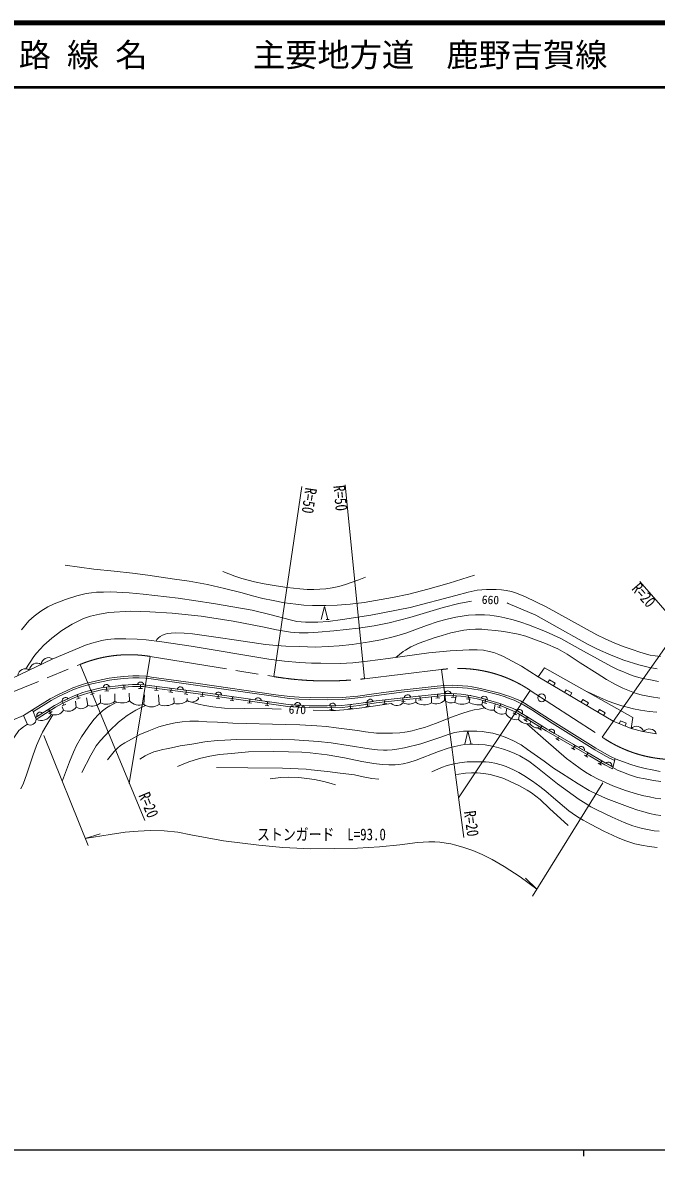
# Model space of a CAD drawing. Units: millimetres, scale not verified. Extents: x 40000 to 680000, y 20000 to 380000.
# Drawn here: x 181002 to 279319, y 204000 to 380000 of the extents above; entities that cross this region are included whole.
import ezdxf
from ezdxf.enums import TextEntityAlignment as Align

# ---------------------------------------------------------------- set-up
doc = ezdxf.new("R2010")
doc.units = ezdxf.units.MM
doc.header["$LTSCALE"] = 1000
doc.linetypes.add('CHAIN', pattern=[18.5, 12, -1.5, 3.5, -1.5])
for name, color, linetype, lineweight in [('M-BGD', 7, 'Continuous', 13), ('M-BMK', 2, 'CHAIN', 13), ('M-BMK-SRVR', 3, 'Continuous', 13), ('M-STR-HTXT', 7, 'Continuous', 13), ('M-TTL', 2, 'Continuous', 140), ('M-TTL-BAND', 7, 'Continuous', 25), ('M-TTL-LINE', 7, 'Continuous', 50)]:
    doc.layers.add(name, color=color, linetype=linetype, lineweight=lineweight)
doc.layers.add('M-TTL-TXT', color=7, linetype='Continuous')
doc.styles.add('ＭＳ ゴシック', font='')
doc.styles.get('ＭＳ ゴシック').set_extended_font_data('MS Gothic')

msp = doc.modelspace()

# ---------------------------------------------------------------- linework, layer by layer
at = {"layer": 'M-BGD'}
for p, q in [((228079, 287345), (228579, 287345)), ((261001, 278438), (261994, 279830)), ((261994, 279830), (275658, 272147)), ((191364, 276284), (191946, 276430)), ((191655, 276357), (191802, 275775)), ((193490, 276775), (194474, 276890)), ((193692, 276798), (194287, 276869)), ((193990, 276833), (194061, 276238)), ((196396, 277134), (196995, 277172)), ((196433, 276535), (197032, 276573)), ((196696, 277153), (196733, 276554)), ((198792, 277236), (199783, 277224)), ((198987, 276635), (199587, 276624)), ((198998, 277235), (199598, 277224)), ((199298, 277230), (199287, 276630)), ((201438, 276382), (202033, 276307)), ((201514, 276978), (202109, 276902)), ((201811, 276940), (201736, 276344)), ((203755, 276692), (204351, 276616)), ((204053, 276654), (203977, 276059)), ((204969, 276538), (205952, 276412)), ((206116, 276392), (206711, 276316)), ((206413, 276354), (206338, 275758)), ((262765, 277974), (262510, 277544)), ((263625, 277464), (262765, 277974)), ((263370, 277034), (263625, 277464)), ((265345, 276444), (265091, 276014)), ((266206, 275934), (265345, 276444)), ((186878, 274487), (187419, 274747)), ((187146, 274616), (188039, 275045)), ((187148, 274617), (187408, 274076)), ((189164, 275559), (189728, 275764)), ((189323, 273746), (189202, 274651)), ((189370, 274995), (189934, 275201)), ((189446, 275662), (189652, 275098)), ((191099, 273983), (190926, 275199)), ((191511, 275702), (192093, 275848)), ((193061, 274423), (193002, 275637)), ((193764, 276202), (194359, 276274)), ((195323, 274643), (195294, 275778)), ((197576, 274716), (197544, 275881)), ((199801, 274168), (199913, 275649)), ((202165, 274149), (202100, 275646)), ((203680, 276097), (204275, 276021)), ((204510, 274331), (204465, 275161)), ((206040, 275796), (206635, 275721)), ((206542, 274743), (206531, 275084)), ((208283, 275043), (208255, 275295)), ((208554, 275465), (209148, 275380)), ((208639, 276059), (209233, 275974)), ((208936, 276016), (208851, 275423)), ((210918, 275733), (211899, 275592)), ((211007, 275114), (211601, 275029)), ((211092, 275708), (211686, 275623)), ((211389, 275665), (211304, 275071)), ((213194, 274801), (213788, 274716)), ((213279, 275395), (213873, 275310)), ((213576, 275352), (213491, 274758)), ((215972, 275009), (216566, 274924)), ((216269, 274966), (216184, 274372)), ((217052, 274854), (218033, 274714)), ((218703, 274618), (219297, 274533)), ((219000, 274575), (218915, 273981)), ((234430, 274475), (235409, 274626)), ((236815, 274809), (237410, 274881)), ((237113, 274845), (237184, 274250)), ((239696, 275148), (240292, 275211)), ((239759, 274551), (240356, 274614)), ((239994, 275179), (240057, 274583)), ((240057, 274395), (240026, 274881)), ((240220, 275203), (241205, 275308)), ((241990, 274489), (241984, 275088)), ((242343, 275428), (242939, 275491)), ((242406, 274831), (243003, 274894)), ((242641, 275459), (242704, 274863)), ((244444, 274421), (244411, 275345)), ((245068, 275720), (245665, 275775)), ((245123, 275123), (245720, 275178)), ((245367, 275748), (245421, 275150)), ((246454, 274772), (246432, 275544)), ((246478, 275845), (247469, 275871)), ((247488, 275274), (248086, 275229)), ((247534, 275873), (248132, 275827)), ((247833, 275850), (247787, 275251)), ((248054, 274459), (248250, 275517)), ((249842, 275020), (250436, 274934)), ((249928, 275614), (250522, 275527)), ((250225, 275571), (250139, 274977)), ((250283, 274446), (250372, 275246)), ((252162, 275151), (253115, 274882)), ((252223, 274114), (252380, 274777)), ((252587, 275031), (253164, 274868)), ((252876, 274949), (252713, 274372)), ((265951, 275504), (266206, 275934)), ((267926, 274915), (267671, 274485)), ((268786, 274405), (267926, 274915)), ((182541, 273305), (183113, 271857)), ((184733, 273232), (185245, 273545)), ((184989, 273389), (185302, 272877)), ((185046, 272720), (185558, 273034)), ((185436, 272618), (185154, 273138)), ((187346, 273252), (187116, 273802)), ((187138, 273946), (187679, 274206)), ((215887, 274415), (216481, 274330)), ((218618, 274024), (219212, 273939)), ((223190, 274079), (223789, 274043)), ((223193, 274079), (224182, 274020)), ((228584, 273939), (229184, 273953)), ((228588, 273939), (229578, 273962)), ((228598, 273339), (229198, 273353)), ((228884, 273946), (228898, 273346)), ((231498, 274092), (232094, 274159)), ((231565, 273496), (232161, 273563)), ((231796, 274125), (231863, 273529)), ((234133, 274429), (234726, 274520)), ((234224, 273836), (234817, 273927)), ((234429, 274474), (234521, 273882)), ((236886, 274214), (237482, 274286)), ((252424, 274453), (253002, 274291)), ((254143, 273267), (254302, 274236)), ((254686, 273801), (255247, 273589)), ((254899, 274362), (255460, 274150)), ((255179, 274256), (254967, 273695)), ((255971, 272758), (256148, 273549)), ((257108, 272873), (257618, 272558)), ((257678, 273226), (257363, 272715)), ((257423, 273384), (257934, 273068)), ((257684, 273227), (258524, 272702)), ((268532, 273975), (268786, 274405)), ((270507, 273385), (270252, 272955)), ((271367, 272875), (270507, 273385)), ((271112, 272445), (271367, 272875)), ((181128, 272463), (181753, 271044)), ((183213, 272269), (184053, 272794)), ((257934, 271812), (258115, 272602)), ((258779, 271824), (259290, 271510)), ((259349, 272178), (259035, 271667)), ((259093, 272335), (259605, 272021)), ((259715, 271150), (259824, 271534)), ((273740, 271629), (273548, 271167)), ((274664, 271247), (273740, 271629)), ((274472, 270785), (274664, 271247)), ((275658, 272147), (275400, 270401)), ((260976, 270525), (261107, 270746)), ((260985, 270468), (261497, 270154)), ((261555, 270823), (261241, 270311)), ((261300, 270980), (261811, 270665)), ((262653, 270161), (263508, 269659)), ((264010, 269372), (264530, 269071)), ((250342, 268010), (250842, 268010)), ((263710, 268852), (264229, 268552)), ((264270, 269221), (263969, 268702)), ((266733, 267796), (266433, 267276)), ((266474, 267946), (266993, 267645)), ((266173, 267427), (266692, 267126)), ((267270, 267485), (268127, 266989)), ((268176, 266268), (268695, 265967)), ((268736, 266637), (268435, 266117)), ((268476, 266787), (268996, 266486)), ((270297, 265029), (270816, 264729)), ((270857, 265398), (270557, 264879)), ((270597, 265548), (271117, 265248)), ((271520, 265017), (272396, 264555)), ((272948, 265742), (272520, 264181))]:
    msp.add_line(p, q, dxfattribs=at)
for points in [[(187604, 295758), (192029, 295140), (195185, 294864), (198022, 294555), (200412, 294248), (204574, 293629), (206815, 293284), (209670, 292754), (212312, 292171), (215040, 291468), (216659, 291003), (218278, 290607), (219871, 290279), (221627, 289932), (223359, 289701), (224615, 289578), (225993, 289501), (228036, 289495), (229776, 289589), (231796, 289730), (233968, 289966), (235748, 290276), (238395, 290736), (240944, 291282), (243849, 292072), (247174, 292995), (251117, 294224)], [(212049, 294818), (213930, 294073), (214991, 293726), (216991, 293198), (218496, 292904), (220338, 292594), (222049, 292336), (223998, 292099), (225141, 292005), (226194, 291996), (227085, 292027), (228017, 292114), (229037, 292257), (230064, 292464), (231096, 292767), (233151, 293490), (234188, 293927)], [(180803, 285714), (181973, 287133), (182758, 287854), (183801, 288652), (184915, 289308), (185868, 289765), (187641, 290465), (189429, 291033), (190831, 291356), (191680, 291481), (192469, 291584), (193519, 291595), (194643, 291612), (197527, 291465), (199704, 291255), (205130, 290678), (210626, 289846), (216633, 288791), (219367, 288114), (222495, 287266), (223531, 287047), (224866, 286927), (226778, 286927), (228413, 287042), (230626, 287353), (235017, 288030), (241147, 289223), (248220, 291086), (250148, 291572), (251541, 291874), (252963, 292020), (254451, 292013), (255281, 291959), (256028, 291862), (256852, 291670), (257629, 291429), (259028, 290879), (262243, 289294), (270094, 284960), (271389, 284332), (272903, 283675), (274341, 283107), (275547, 282678), (276736, 282296), (277789, 281978), (278387, 281815), (279161, 281677), (279980, 281590)], [(181494, 279694), (182755, 281586), (183153, 282130), (184278, 283349), (185514, 284444), (187091, 285642), (188658, 286614), (190426, 287495), (191549, 287863), (192909, 288184), (194353, 288429), (197744, 288620), (200712, 288525), (204198, 288342), (208693, 287849), (213637, 287103), (218227, 286181), (220386, 285747), (222559, 285391), (223915, 285260), (225298, 285260), (226865, 285378), (229288, 285563), (233128, 285973), (235551, 286368), (237842, 286842), (241095, 287671), (246238, 289203), (248701, 289808), (250621, 290212)], [(227329, 287345), (227829, 289345), (228329, 287345)], [(256156, 289928), (256335, 289850), (260643, 288039), (263110, 286627), (268628, 283507), (270185, 282734), (272335, 281785), (274290, 281020), (276585, 280292), (278052, 279918), (279459, 279675)], [(201720, 283991), (201796, 284218), (201898, 284361), (202054, 284516), (202327, 284706), (202681, 284888), (203109, 285070), (203454, 285155), (204024, 285234), (204737, 285251), (206059, 285230), (207357, 285130), (211358, 284570), (214153, 284132), (218694, 283468), (220386, 283310), (221849, 283218), (223988, 283150), (226364, 283067), (228401, 283125), (230134, 283240), (232122, 283479), (234809, 283876), (236558, 284181), (238678, 284701), (240477, 285245), (243651, 286428), (245449, 287013), (246868, 287401), (248221, 287722), (249178, 287879), (250184, 288014), (251258, 288059), (252653, 288071), (253472, 288010), (254185, 287925), (254907, 287798), (255820, 287594), (257104, 287279), (258303, 286932), (259465, 286514), (262136, 285492), (264527, 284371), (268024, 282432), (272343, 280057), (273378, 279554), (274135, 279249), (274797, 278960), (275748, 278580), (276596, 278334), (277223, 278203), (278402, 277972), (279683, 277730)], [(238918, 281442), (240046, 282363), (240384, 282575), (241230, 283079), (242527, 283656), (244843, 284509), (246074, 284869), (247433, 285250), (249462, 285681), (250375, 285785), (251264, 285846), (252255, 285827), (253154, 285754), (254387, 285647), (255674, 285474), (257900, 285060), (259065, 284731), (260295, 284315), (262134, 283634), (264042, 282776), (265473, 281936), (267510, 280636), (270142, 278966), (271608, 278047), (272883, 277285), (274131, 276687), (275397, 276158), (276215, 275848), (277197, 275580), (278597, 275314), (279851, 275126)], [(176787, 276980), (185585, 281187), (190752, 283347), (191734, 283668), (193260, 284094), (194121, 284221), (195224, 284341), (197022, 284348), (198753, 284288), (200164, 284187), (202593, 283881), (207142, 283208), (219214, 281203), (221614, 280876), (223949, 280664), (225831, 280566), (227276, 280540), (230273, 280537), (232246, 280628), (234523, 280858), (237697, 281269), (244033, 282167), (247353, 282456), (250277, 282633), (251511, 282639), (252501, 282563), (253371, 282384), (254099, 282199), (254885, 281924), (255627, 281598), (258425, 280077), (261001, 278438)], [(177739, 270980), (181128, 272463), (182541, 273305), (185286, 275040), (186437, 275644), (187890, 276342), (188793, 276736), (189975, 277167), (190740, 277389), (191635, 277630), (193187, 277984), (194429, 278234), (195184, 278324), (196667, 278489), (198086, 278571), (199068, 278576), (200088, 278546), (200524, 278497), (200985, 278414), (208234, 277398), (220301, 275670), (222440, 275393), (223894, 275292), (225588, 275210), (228339, 275183), (230553, 275234), (232996, 275463), (235503, 275807), (239753, 276354), (245309, 276991), (246425, 277094), (247632, 277125), (248532, 277100), (249248, 277055), (250067, 276970), (250758, 276877), (252049, 276649), (254977, 275912), (255939, 275616), (256615, 275383), (257358, 275087), (258233, 274698), (258864, 274376), (260184, 273551), (263321, 271510), (269950, 267388), (271281, 266573), (272211, 266066), (273103, 265674), (275224, 264874), (276324, 264524), (277587, 264185), (278688, 264004), (279915, 263763)], [(182652, 273023), (182698, 273050), (185436, 274780), (186572, 275376), (188015, 276069), (188905, 276457), (190069, 276882), (190821, 277100), (191707, 277339), (193250, 277690), (194477, 277938), (195218, 278026), (196692, 278190), (198095, 278271), (199064, 278276), (200066, 278246), (200481, 278200), (200938, 278118), (208192, 277101), (220260, 275373), (222410, 275095), (223876, 274993), (225580, 274910), (228341, 274883), (230570, 274935), (233030, 275165), (235542, 275509), (239789, 276056), (245339, 276693), (246443, 276794), (247631, 276825), (248518, 276800), (249223, 276756), (250031, 276672), (250712, 276581), (251986, 276356), (254896, 275623), (255846, 275331), (256510, 275102), (257242, 274810), (258104, 274427), (258716, 274114), (260023, 273298), (263160, 271257), (269793, 267132), (271130, 266313), (272079, 265796), (272868, 265449)], [(275400, 270401), (272621, 271551), (261001, 278438)], [(183001, 272140), (183227, 272275), (185938, 273988), (187012, 274551), (188417, 275226), (189253, 275591), (190344, 275989), (191046, 276193), (191898, 276422), (193404, 276765), (194559, 276900), (195347, 277003), (196688, 277152), (198044, 277237), (198973, 277236), (199788, 277221), (200205, 277165), (200651, 277087), (207925, 276161), (220000, 274432), (222193, 274148), (223708, 274043), (225447, 273959), (228251, 273932), (230542, 273984), (233163, 274279), (235833, 274691), (239101, 275085), (245365, 275748), (246415, 275844), (247532, 275873), (248358, 275809), (249013, 275740), (249788, 275634), (250422, 275542), (251595, 275310), (254391, 274523), (255343, 274201), (256065, 273905), (256826, 273603), (257574, 273294), (257956, 273058), (259208, 272265), (262393, 270308), (269103, 266424), (270483, 265614), (271478, 265039), (272438, 264533), (272594, 264450)], [(183113, 271857), (183384, 272020), (186088, 273728), (187147, 274283), (188542, 274953), (189364, 275312), (190437, 275704), (191127, 275904), (191970, 276131), (193455, 276469), (194596, 276602), (195383, 276705), (196714, 276854), (198053, 276937), (198971, 276936), (199765, 276921), (200159, 276868), (200606, 276791), (207885, 275864), (219959, 274135), (222164, 273850), (223690, 273744), (225438, 273659), (228253, 273632), (230562, 273685), (233203, 273982), (235874, 274394), (239135, 274787), (245394, 275449), (246432, 275544), (247525, 275572), (248330, 275511), (248977, 275442), (249746, 275337), (250372, 275246), (251526, 275018), (254302, 274236), (255238, 273920), (255952, 273626), (256714, 273325), (257438, 273026), (257797, 272804), (259049, 272010), (262239, 270050), (268952, 266165), (270332, 265355), (271333, 264777), (272315, 264259), (272520, 264181)], [(268547, 276145), (270667, 275161), (271852, 274672), (272888, 274295), (273961, 273929), (274821, 273711), (275762, 273483), (276875, 273275), (278228, 273078), (279423, 272961)], [(187172, 262328), (188251, 265236), (188884, 266739), (189375, 267803), (190110, 269119), (191162, 270640), (192044, 271811), (192816, 272649), (193383, 273173), (194002, 273631), (194534, 273933), (195620, 274511)], [(190160, 263609), (191550, 266266), (192421, 267730), (193050, 268583), (194480, 270081), (195894, 271420), (197213, 272444), (198539, 273245), (199393, 273696), (200076, 274001)], [(194158, 265571), (195175, 266826), (195712, 267378), (196201, 267757), (196870, 268220), (197892, 268778), (199168, 269475), (200584, 270070), (202144, 270687), (203466, 271066), (204679, 271319), (205753, 271477), (206927, 271546), (208299, 271535), (209589, 271472), (211227, 271388), (213601, 271249), (221851, 271038), (223988, 270974), (226637, 270850), (228143, 270713), (229640, 270542), (232935, 270090), (234206, 269879), (235911, 269706), (236922, 269691), (238372, 269691), (239520, 269756), (240320, 269842), (240647, 269890), (241456, 270064), (242502, 270351), (243345, 270601), (245046, 271208), (247956, 272321), (249123, 272724), (250269, 273104), (251076, 273310), (251810, 273439), (252671, 273632)], [(207063, 274537), (208291, 274184), (209261, 273968), (210503, 273787), (212296, 273570), (215431, 273508), (219722, 273459), (221110, 273418)], [(226052, 273272), (228832, 273216), (229558, 273240), (231475, 273355), (233628, 273611), (238203, 274312)], [(171357, 268950), (172095, 268585), (172727, 268213), (173620, 267616), (174672, 266766), (175139, 266407), (175421, 266250), (175747, 266135), (175982, 266101), (176191, 266105), (176390, 266126), (176593, 266174), (176818, 266240), (177049, 266343), (177296, 266491), (177560, 266696), (178257, 267319), (179470, 268737), (179728, 269126), (180427, 270097), (180640, 270317), (181126, 270700), (181729, 271097)], [(180697, 261064), (181108, 261924), (181591, 263206), (182598, 266152), (183166, 267789), (183538, 268715), (184081, 269855), (184587, 270745), (185675, 272553)], [(259228, 271151), (262151, 268563), (265393, 265755), (266501, 264931), (267492, 264215), (268349, 263633), (269224, 263108), (270298, 262554), (272574, 261541), (274556, 260800), (276376, 260228), (277375, 259991), (278272, 259797), (279155, 259608), (280029, 259497)], [(199172, 265649), (200006, 266183), (200432, 266408), (200970, 266638), (201376, 266780), (201996, 266963), (202732, 267157), (203328, 267287), (204097, 267439), (205413, 267705), (207270, 268013), (209272, 268341), (211169, 268558), (212368, 268622), (214219, 268733), (219464, 268746), (223182, 268658), (226836, 268420), (228842, 268202), (231491, 267806), (234785, 267266), (236037, 267120), (237009, 267067), (237579, 267076), (238344, 267116), (239066, 267194), (240244, 267394), (242790, 268023), (245877, 269056), (247172, 269537), (247985, 269774), (248721, 269901), (249412, 270000), (250431, 270018), (251453, 269991), (252310, 269930), (253232, 269794), (253964, 269672), (254990, 269390), (255844, 269080), (257079, 268542), (258346, 267865), (259342, 267169), (261894, 265329), (263386, 264271), (264593, 263473), (267210, 261834), (268881, 260809), (270087, 260202), (271530, 259556), (275248, 258141), (276444, 257755), (277243, 257533), (278266, 257249), (279264, 257028), (280007, 256906)], [(249592, 268010), (250092, 270010), (250592, 268010)], [(275400, 270401), (277207, 269964), (279336, 269610)], [(205041, 264537), (206807, 265233), (208415, 265764), (210039, 266130), (211520, 266362), (213403, 266564), (216037, 266804), (219848, 266841), (222228, 266804), (224301, 266771), (225591, 266654), (228240, 266350), (230943, 265890), (233646, 265316), (235513, 264988), (236780, 264819), (237800, 264763), (238322, 264771), (238780, 264789), (239362, 264847), (240031, 264953), (240930, 265142), (242036, 265490), (245526, 266828), (247035, 267350), (248054, 267650), (248964, 267831), (249579, 267932), (250796, 267994), (251762, 267960), (252742, 267872), (253602, 267744), (254538, 267539), (255630, 267229), (256485, 266921), (257348, 266562), (258135, 266178), (259513, 265327), (260649, 264524), (263962, 261849), (267357, 259388), (268258, 258839), (269170, 258273), (270094, 257796), (272491, 256648), (274343, 255838), (275678, 255329), (276758, 255006), (277434, 254826), (278222, 254666), (278982, 254542), (279767, 254477)], [(211093, 264349), (215937, 264295), (221314, 264258), (225013, 264105), (225778, 264026), (228312, 263734), (230265, 263510), (232475, 263205), (233857, 262941), (235162, 262676), (236245, 262549)], [(244490, 263682), (246003, 264373), (246858, 264677), (247971, 264958), (248766, 265073), (249972, 265222), (250789, 265267), (251961, 265256), (252795, 265222), (253407, 265176), (253678, 265140), (254246, 265032), (255252, 264789), (256020, 264519), (257144, 264026), (258010, 263580), (258782, 263099), (260089, 262234), (261250, 261420), (262185, 260682), (263387, 259649), (265751, 257627), (266253, 257268), (267083, 256723), (267963, 256203), (269128, 255571), (271192, 254480), (272499, 253840), (273380, 253466), (274565, 252999), (275991, 252531), (277036, 252305), (278221, 252095), (279444, 251970)], [(272568, 264354), (273296, 263937), (273966, 263668), (275182, 263207), (276398, 262837), (277599, 262583), (278908, 262330), (280030, 262182)], [(219382, 262627), (221036, 262822), (222314, 262845), (223871, 262792), (225081, 262680), (226284, 262492), (227743, 262180), (228878, 261887), (229521, 261650)], [(248313, 263266), (249717, 263504), (250663, 263547), (251536, 263517), (252543, 263437), (253545, 263266), (254840, 262928), (255669, 262644), (256660, 262207), (258103, 261501), (259270, 260871), (259946, 260442), (261274, 259387), (262768, 258025), (265617, 255369)]]:
    msp.add_lwpolyline(points, dxfattribs=at)
for centre, radius, start, end in [((183212, 279399), 1160, 56.04149, 175.07112), ((185016, 280262), 1160, 56.04149, 175.07112), ((181408, 278537), 1160, 56.04149, 175.07112), ((193993, 276735), 505, 17.83509, 175.49328), ((199287, 277132), 505, 10.4697, 168.12789), ((205448, 276378), 505, 3.91467, 161.57286), ((187635, 274742), 505, 36.82486, 194.48305), ((194028, 276215), 2037, 241.62669, 309.4696), ((196386, 276640), 2262, 241.98008, 301.75058), ((199110, 276150), 2100, 223.0656, 289.22957), ((205134, 276472), 2229, 253.74452, 309.16165), ((207257, 275793), 1270, 235.74186, 323.81892), ((211395, 275565), 505, 3.02179, 160.67998), ((217528, 274687), 505, 3.02179, 160.67998), ((234934, 274453), 505, 19.94244, 177.60063), ((240723, 275158), 505, 17.20931, 174.8675), ((245191, 276072), 1812, 245.65381, 314.18163), ((247543, 276088), 1707, 230.39619, 287.42728), ((246976, 275760), 505, 12.65418, 170.31237), ((252612, 274922), 505, 355.43764, 153.09583), ((183685, 272449), 505, 43.14502, 200.80322), ((185983, 274166), 1642, 250.56218, 326.14659), ((188042, 274669), 1579, 243.84361, 324.21502), ((190088, 274787), 1292, 233.73579, 321.52324), ((191707, 275868), 1980, 252.13133, 313.1488), ((200996, 275827), 2045, 234.2348, 304.84302), ((203151, 276627), 2668, 248.29471, 300.61368), ((223682, 273952), 505, 7.74753, 165.40572), ((229085, 273853), 505, 12.48716, 170.14535), ((239084, 275386), 1389, 230.63228, 314.50721), ((240927, 276430), 2212, 246.86158, 298.71201), ((243270, 276369), 2275, 235.72678, 301.07286), ((249181, 276695), 2504, 243.24626, 296.10151), ((251767, 277283), 3202, 242.38226, 278.18802), ((253830, 275159), 1917, 213.02872, 279.38098), ((255407, 274272), 1615, 218.45513, 290.43143), ((258052, 272882), 505, 339.17596, 136.83415), ((182146, 271929), 969, 246.0385, 355.76176), ((183904, 273369), 1706, 242.35634, 333.87986), ((257649, 273729), 1938, 210.03791, 278.47706), ((259477, 273235), 2099, 222.71119, 276.51916), ((260876, 271908), 1387, 213.15743, 274.1383), ((263031, 269825), 505, 340.74204, 138.40023), ((276239, 269600), 1160, 17.28369, 136.31331), ((278235, 269198), 1160, 20.94965, 139.97594), ((267649, 267152), 505, 341.10914, 138.76733), ((271912, 264699), 505, 343.35729, 141.01548)]:
    msp.add_arc(centre, radius, start, end, dxfattribs=at)
at = {"layer": 'M-BMK'}
for p, q in [((200770, 281612), (219949, 278482)), ((172320, 273208), (189946, 280377)), ((234014, 278148), (245981, 279575)), ((259764, 276331), (270904, 269090))]:
    msp.add_line(p, q, dxfattribs=at)
for centre, radius, start, end in [((197539, 261875), 20000, 80.70338, 112.31187), ((228154, 327804), 50000, 260.55467, 276.73021), ((248587, 259746), 20000, 56.02395, 97.48793), ((282192, 285600), 20000, 235.64022, 313.53407)]:
    msp.add_arc(centre, radius, start, end, dxfattribs=at)
at = {"layer": 'M-BMK-SRVR'}
msp.add_circle((261530, 275183), 600, dxfattribs=at)
at = {"layer": 'M-STR-HTXT'}
for p, q in [((234014, 278148), (231031, 308271)), ((219949, 278482), (224332, 307980)), ((295968, 271101), (276777, 293247)), ((270904, 269090), (282912, 286168)), ((197539, 261875), (200770, 281612)), ((199962, 256150), (189946, 280377)), ((245981, 279575), (249458, 253493)), ((259764, 276331), (248635, 259662)), ((184258, 269315), (191140, 252250)), ((271020, 261966), (260087, 244383)), ((190697, 253348), (193040, 254082)), ((260780, 245497), (259015, 247203))]:
    msp.add_line(p, q, dxfattribs=at)
msp.add_lwpolyline([(190697, 253348), (194560, 253987), (196923, 254309), (198910, 254503), (200777, 254568), (202976, 254516), (205079, 254317), (207076, 253909), (212168, 252987), (217631, 252292), (221363, 251969), (225697, 251720), (232932, 251828), (236355, 252037), (239505, 252364), (242247, 252730), (243997, 252831), (244947, 252818), (245715, 252755), (246722, 252623), (247414, 252504), (248219, 252328), (249465, 251957), (250855, 251464), (252315, 250840), (253865, 250085), (255732, 249004), (258199, 247374), (260780, 245497)], dxfattribs=at)
at = {"layer": 'M-TTL'}
msp.add_line((680000, 380000), (40000, 380000), dxfattribs=at)
at = {"layer": 'M-TTL-BAND'}
for p, q in [((40000, 205000), (579000, 205000)), ((268000, 205000), (268000, 204000))]:
    msp.add_line(p, q, dxfattribs=at)
at = {"layer": 'M-TTL-LINE'}
msp.add_line((40000, 370000), (680000, 370000), dxfattribs=at)

# ---------------------------------------------------------------- texts
at = {"layer": 'M-BGD', "style": 'ＭＳ ゴシック'}
for s, rotation, p in [('660', 358.275, (253581, 290392)), ('670', 358.308, (223620, 273344))]:
    msp.add_text(s, height=1320, rotation=rotation, dxfattribs=at).set_placement(p, align=Align.MIDDLE_CENTER)
at = {"layer": 'M-STR-HTXT', "style": 'ＭＳ ゴシック', "width": 0.8}
for s, rotation, p in [('R=50', 275.655, (231031, 308271)), ('R=20', 310.91, (276777, 293247))]:
    msp.add_text(s, height=1833, rotation=rotation, dxfattribs=at).set_placement(p, align=Align.TOP_LEFT)
msp.add_text('R=50', height=1833, rotation=261.548, dxfattribs=at).set_placement((224332, 307980), align=Align.BOTTOM_LEFT)
for rotation, p in [(292.462, (199962, 256150)), (277.593, (249458, 253493))]:
    msp.add_text('R=20', height=1833, rotation=rotation, dxfattribs=at).set_placement(p, align=Align.BOTTOM_RIGHT)
msp.add_text('ストンガード\u3000L=93.0', height=1833, dxfattribs=at).set_placement((227365, 252513), align=Align.BOTTOM_CENTER)
at = {"layer": 'M-TTL-TXT', "style": 'ＭＳ ゴシック'}
for s, p in [('路 線 名', (180380, 375000)), ('主要地方道\u3000鹿野吉賀線', (216734, 375000))]:
    msp.add_text(s, height=3666, dxfattribs=at).set_placement(p, align=Align.MIDDLE_LEFT)

doc.saveas('drawing.dxf')
